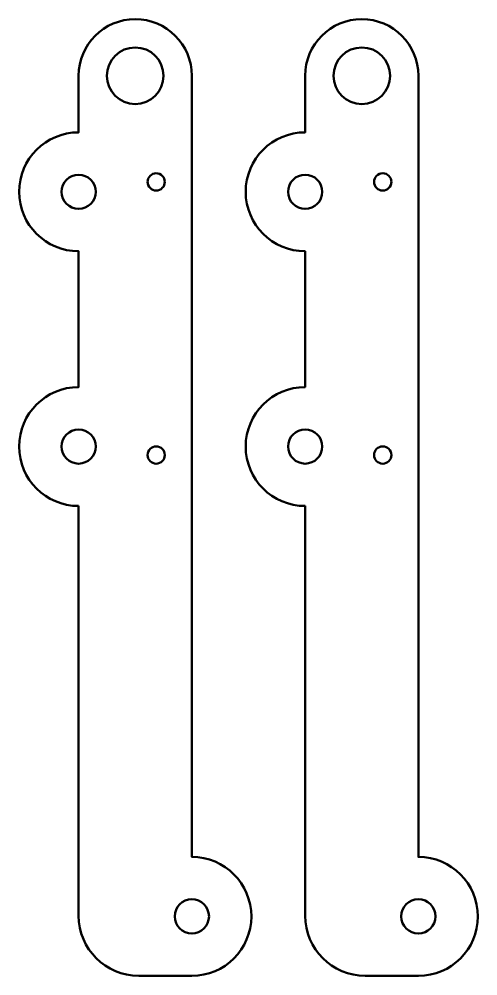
# Model space of a CAD drawing. Header units: inches. Extents: x 10 to 172, y 252 to 590.
import ezdxf

# ---------------------------------------------------------------- set-up
doc = ezdxf.new("R2010")
doc.units = ezdxf.units.IN
doc.header["$MEASUREMENT"] = 0
doc.layers.add('Layer 1', color=7, linetype='Continuous')

# ---------------------------------------------------------------- blocks, each defined once
blk = doc.blocks.new('block 3')
at = {"layer": 'Layer 1', "color": 240, "lineweight": 50, "true_color": 0xed1c24}
blk.add_open_spline([(58.37, 439.09), (60.05, 439.09), (61.42, 437.72), (61.42, 436.04), (61.42, 434.35), (60.05, 432.99), (58.37, 432.99), (56.68, 432.99), (55.32, 434.35), (55.32, 436.04), (55.32, 437.72), (56.68, 439.09), (58.37, 439.09)], degree=3, knots=[0, 0, 0, 0, 1, 1, 1, 2, 2, 2, 3, 3, 3, 4, 4, 4, 4], dxfattribs=at)
blk = doc.blocks.new('block 4')
at = {"layer": 'Layer 1', "color": 240, "lineweight": 50, "true_color": 0xed1c24}
blk.add_open_spline([(58.37, 535.59), (60.05, 535.59), (61.42, 534.22), (61.42, 532.54), (61.42, 530.85), (60.05, 529.49), (58.37, 529.49), (56.68, 529.49), (55.32, 530.85), (55.32, 532.54), (55.32, 534.22), (56.68, 535.59), (58.37, 535.59)], degree=3, knots=[0, 0, 0, 0, 1, 1, 1, 2, 2, 2, 3, 3, 3, 4, 4, 4, 4], dxfattribs=at)
blk = doc.blocks.new('block 2')
at = {"layer": 'Layer 1', "color": 240, "lineweight": 50, "true_color": 0xed1c24}
for points, knots in [([(30.97, 418.04), (30.97, 418.04), (30.97, 273.29), (30.97, 273.29), (30.97, 261.55), (40.48, 252.04), (52.22, 252.04), (52.22, 252.04), (70.97, 252.04), (70.97, 252.04), (82.57, 252.04), (91.97, 261.44), (91.97, 273.04), (91.97, 284.64), (82.57, 294.04), (70.97, 294.04), (70.97, 294.04), (70.97, 570.04), (70.97, 570.04), (70.97, 581.08), (62.01, 590.04), (50.97, 590.04), (39.92, 590.04), (30.97, 581.08), (30.97, 570.04), (30.97, 570.04), (30.97, 568.04), (30.97, 568.04), (30.97, 568.04), (30.97, 550.04), (30.97, 550.04), (19.37, 550.04), (9.97, 540.64), (9.97, 529.04), (9.97, 517.44), (19.37, 508.04), (30.97, 508.04), (30.97, 508.04), (30.97, 460.04), (30.97, 460.04), (19.37, 460.04), (9.97, 450.64), (9.97, 439.04), (9.97, 427.44), (19.37, 418.04), (30.97, 418.04)], [0, 0, 0, 0, 1, 1, 1, 2, 2, 2, 3, 3, 3, 4, 4, 4, 5, 5, 5, 6, 6, 6, 7, 7, 7, 8, 8, 8, 9, 9, 9, 10, 10, 10, 11, 11, 11, 12, 12, 12, 13, 13, 13, 14, 14, 14, 15, 15, 15, 15]), ([(50.97, 580.04), (56.49, 580.04), (60.97, 575.56), (60.97, 570.04), (60.97, 564.51), (56.49, 560.04), (50.97, 560.04), (45.45, 560.04), (40.97, 564.51), (40.97, 570.04), (40.97, 575.56), (45.45, 580.04), (50.97, 580.04)], [0, 0, 0, 0, 1, 1, 1, 2, 2, 2, 3, 3, 3, 4, 4, 4, 4]), ([(30.97, 535.09), (34.31, 535.09), (37.02, 532.38), (37.02, 529.04), (37.02, 525.7), (34.31, 522.99), (30.97, 522.99), (27.63, 522.99), (24.92, 525.7), (24.92, 529.04), (24.92, 532.38), (27.63, 535.09), (30.97, 535.09)], [0, 0, 0, 0, 1, 1, 1, 2, 2, 2, 3, 3, 3, 4, 4, 4, 4]), ([(30.97, 445.09), (34.31, 445.09), (37.02, 442.38), (37.02, 439.04), (37.02, 435.7), (34.31, 432.99), (30.97, 432.99), (27.63, 432.99), (24.92, 435.7), (24.92, 439.04), (24.92, 442.38), (27.63, 445.09), (30.97, 445.09)], [0, 0, 0, 0, 1, 1, 1, 2, 2, 2, 3, 3, 3, 4, 4, 4, 4]), ([(70.97, 279.09), (74.31, 279.09), (77.02, 276.38), (77.02, 273.04), (77.02, 269.7), (74.31, 266.99), (70.97, 266.99), (67.63, 266.99), (64.92, 269.7), (64.92, 273.04), (64.92, 276.38), (67.63, 279.09), (70.97, 279.09)], [0, 0, 0, 0, 1, 1, 1, 2, 2, 2, 3, 3, 3, 4, 4, 4, 4])]:
    blk.add_open_spline(points, degree=3, knots=knots, dxfattribs=at)
at = {"layer": 'Layer 1'}
for name in ['block 4', 'block 3']:
    blk.add_blockref(name, (0, 0), dxfattribs=at)
blk = doc.blocks.new('block 6')
at = {"layer": 'Layer 1', "color": 240, "lineweight": 50, "true_color": 0xed1c24}
blk.add_open_spline([(138.37, 439.09), (140.05, 439.09), (141.42, 437.72), (141.42, 436.04), (141.42, 434.35), (140.05, 432.99), (138.37, 432.99), (136.68, 432.99), (135.32, 434.35), (135.32, 436.04), (135.32, 437.72), (136.68, 439.09), (138.37, 439.09)], degree=3, knots=[0, 0, 0, 0, 1, 1, 1, 2, 2, 2, 3, 3, 3, 4, 4, 4, 4], dxfattribs=at)
blk = doc.blocks.new('block 7')
at = {"layer": 'Layer 1', "color": 240, "lineweight": 50, "true_color": 0xed1c24}
blk.add_open_spline([(138.37, 535.59), (140.05, 535.59), (141.42, 534.22), (141.42, 532.54), (141.42, 530.85), (140.05, 529.49), (138.37, 529.49), (136.68, 529.49), (135.32, 530.85), (135.32, 532.54), (135.32, 534.22), (136.68, 535.59), (138.37, 535.59)], degree=3, knots=[0, 0, 0, 0, 1, 1, 1, 2, 2, 2, 3, 3, 3, 4, 4, 4, 4], dxfattribs=at)
blk = doc.blocks.new('block 5')
at = {"layer": 'Layer 1', "color": 240, "lineweight": 50, "true_color": 0xed1c24}
for points, knots in [([(110.97, 418.04), (110.97, 418.04), (110.97, 273.29), (110.97, 273.29), (110.97, 261.55), (120.48, 252.04), (132.22, 252.04), (132.22, 252.04), (150.97, 252.04), (150.97, 252.04), (162.57, 252.04), (171.97, 261.44), (171.97, 273.04), (171.97, 284.64), (162.57, 294.04), (150.97, 294.04), (150.97, 294.04), (150.97, 570.04), (150.97, 570.04), (150.97, 581.08), (142.01, 590.04), (130.97, 590.04), (119.92, 590.04), (110.97, 581.08), (110.97, 570.04), (110.97, 570.04), (110.97, 568.04), (110.97, 568.04), (110.97, 568.04), (110.97, 550.04), (110.97, 550.04), (99.37, 550.04), (89.97, 540.64), (89.97, 529.04), (89.97, 517.44), (99.37, 508.04), (110.97, 508.04), (110.97, 508.04), (110.97, 460.04), (110.97, 460.04), (99.37, 460.04), (89.97, 450.64), (89.97, 439.04), (89.97, 427.44), (99.37, 418.04), (110.97, 418.04)], [0, 0, 0, 0, 1, 1, 1, 2, 2, 2, 3, 3, 3, 4, 4, 4, 5, 5, 5, 6, 6, 6, 7, 7, 7, 8, 8, 8, 9, 9, 9, 10, 10, 10, 11, 11, 11, 12, 12, 12, 13, 13, 13, 14, 14, 14, 15, 15, 15, 15]), ([(130.97, 580.04), (136.49, 580.04), (140.97, 575.56), (140.97, 570.04), (140.97, 564.51), (136.49, 560.04), (130.97, 560.04), (125.45, 560.04), (120.97, 564.51), (120.97, 570.04), (120.97, 575.56), (125.45, 580.04), (130.97, 580.04)], [0, 0, 0, 0, 1, 1, 1, 2, 2, 2, 3, 3, 3, 4, 4, 4, 4]), ([(110.97, 535.09), (114.31, 535.09), (117.02, 532.38), (117.02, 529.04), (117.02, 525.7), (114.31, 522.99), (110.97, 522.99), (107.63, 522.99), (104.92, 525.7), (104.92, 529.04), (104.92, 532.38), (107.63, 535.09), (110.97, 535.09)], [0, 0, 0, 0, 1, 1, 1, 2, 2, 2, 3, 3, 3, 4, 4, 4, 4]), ([(110.97, 445.09), (114.31, 445.09), (117.02, 442.38), (117.02, 439.04), (117.02, 435.7), (114.31, 432.99), (110.97, 432.99), (107.63, 432.99), (104.92, 435.7), (104.92, 439.04), (104.92, 442.38), (107.63, 445.09), (110.97, 445.09)], [0, 0, 0, 0, 1, 1, 1, 2, 2, 2, 3, 3, 3, 4, 4, 4, 4]), ([(150.97, 279.09), (154.31, 279.09), (157.02, 276.38), (157.02, 273.04), (157.02, 269.7), (154.31, 266.99), (150.97, 266.99), (147.63, 266.99), (144.92, 269.7), (144.92, 273.04), (144.92, 276.38), (147.63, 279.09), (150.97, 279.09)], [0, 0, 0, 0, 1, 1, 1, 2, 2, 2, 3, 3, 3, 4, 4, 4, 4])]:
    blk.add_open_spline(points, degree=3, knots=knots, dxfattribs=at)
at = {"layer": 'Layer 1'}
for name in ['block 7', 'block 6']:
    blk.add_blockref(name, (0, 0), dxfattribs=at)

msp = doc.modelspace()

# ---------------------------------------------------------------- block references
at = {"layer": 'Layer 1'}
for name in ['block 2', 'block 5']:
    msp.add_blockref(name, (0, 0), dxfattribs=at)

doc.saveas('drawing.dxf')
